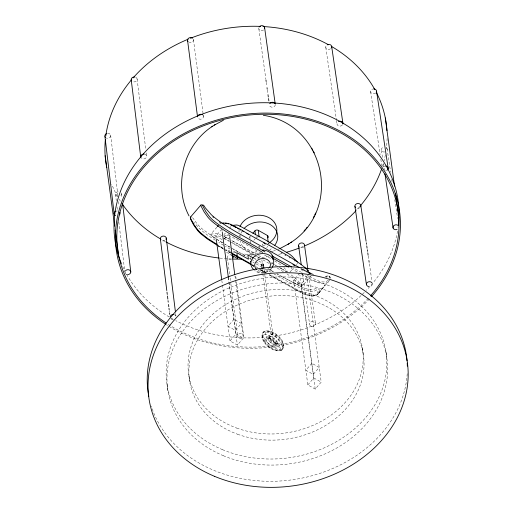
<?xml version="1.0" encoding="UTF-8"?>
<svg xmlns="http://www.w3.org/2000/svg" width="513" height="513" viewBox="0 0 513 513"><rect width="100%" height="100%" fill="white"/><g stroke="black" fill="none" stroke-linecap="round" stroke-linejoin="round"><path stroke-width="0.38" stroke-dasharray="2.56 1.92" d="M329.731 278.059L329.994 277.475A1.077 0.455 40.8 0 0 329.391 276.436A1.077 0.455 40.8 0 0 328.333 276.109A23.598 9.933 40.8 0 1 327.236 276.956L326.332 277.347M329.66 280.194L317.624 294.436L315.348 295.738L312.744 295.924L307.672 294.654L300.624 291.525L269.37 274.365M318.47 293.468L324.973 285.1L317.624 294.436L319.74 291.095A2.27 0.955 40.8 0 0 318.368 288.941A2.27 0.955 40.8 0 0 316.22 288.312C307.216 292.981 297.559 283.407 289.377 280.592M216.159 238.474L215.838 236.102L221.334 229.734M223.886 234.736L225.393 232.992M229.414 228.336L230.921 226.592M224.207 239.116L229.208 233.325L229.632 236.487M249.389 237.84A2.379 1.949 -7.7 0 1 249.844 236.769L251.376 234.999M253.858 240.276L255.384 238.507M256.365 237.372L257.302 236.281M266.734 247.555L267.748 246.375M234.98 276.02L243.374 338.138L237.378 345.082L230.01 340.914L236.006 333.969L228.997 282.124M289.96 272.095L293.474 268.017M296.488 264.528L297.495 263.361M301.67 274.295L307.031 277.328L321.202 382.134L315.206 389.078L307.832 384.91L293.667 280.104L299.663 273.16M315.206 389.078L301.035 284.273L307.031 277.328M307.832 384.91L313.828 377.966L299.874 274.737M216.896 227.201L210.869 234.159L216.082 233.524L221.949 235.454M311.436 275.462L302.381 285.901L296.161 278.796L289.742 273.769M328.384 280.201C321.766 285.465 313.334 277.629 307.075 275.43M271.454 268.748C267.382 273.596 259.495 274.493 254.474 270.608M281.919 349.994C288.909 341.626 271.877 327.217 263.708 331.731C256.615 340.074 273.82 354.521 281.919 349.994L281.695 350.167M317.836 294.225C307.518 301.202 295.078 287.133 285.568 284.17M328.134 282.259C319.253 286.972 309.852 277.251 301.881 274.461M325.691 276.943L326.736 276.141A2.27 0.955 40.8 0 1 328.455 276.462A2.27 0.955 40.8 0 1 330.154 278.315M278.059 249.344L279.296 248.837M324.947 277.129L327.518 275.693L328.955 276M273.519 251.011L275.398 250.357M219.91 223.719L220.68 223.488M270.543 251.921L273.98 250.863M211.183 234.063A1.186 1.039 72.7 0 0 211.253 235.724L216.12 235.217L221.789 237.173M223.892 235.698L227.419 235.467A12.472 5.252 40.8 0 1 228.202 235.595L228.772 235.724A13.21 5.56 40.8 0 1 230.093 236.14L240.963 241.713M255.949 254.371L247.112 254.365L241.373 253.749M247.112 254.365L247.619 254.39M250.754 254.499L251.133 254.512M235.871 252.717L231.78 251.614M230.51 251.235L226.336 249.799M313.693 274.564L301.612 268.613M312.449 274.186L313.058 274.461M301.99 285.401A1.193 0.442 -38.2 0 1 300.612 286.248L299.053 285.517M311.84 273.91L301.516 268.716M310.275 273.775L300.663 268.831M223.174 248.484L217.954 245.868M308.666 272.916L309.788 273.448M298.79 285.388L298.002 285.004M308.448 272.897L300.438 268.806M297.739 284.875L296.95 284.484M223.873 236.378L225.476 237.186M296.681 284.356L294.706 283.362M224.322 236.602L228.99 239.052M224.296 238.398L229.048 240.911M293.622 282.817L276.776 273.685M225.797 237.352L227.714 238.365M228.035 238.532L228.67 238.878M287.787 279.745L280.656 275.847M301.548 272.441L293.744 268.132M231.741 240.546L240.456 245.361M232.767 241.11L237.384 243.656M232.177 242.617L254.711 255.179M297.117 271.845L291.153 268.523M238.583 244.323L244.457 247.593M277.078 273.859L278.867 274.859M283.804 283.048L268.575 274.506M242.091 242.341L250.556 247.093M243.534 247.074L248.145 249.651M254.044 258.366L256.102 259.52M258.847 261.053L262.284 262.977L261.861 259.854M273.846 273.891C285.517 279.906 296.636 287.626 309.39 291.172A24.316 10.234 40.8 0 0 311.173 291.435L312.007 291.48A21.014 8.843 40.8 0 0 313.36 291.397L315.315 290.768A23.598 9.933 40.8 0 0 316.412 289.922A1.077 0.455 40.8 0 1 317.47 290.249A1.077 0.455 40.8 0 1 318.073 291.281C316.81 296.206 311.282 296.738 307.383 294.943C293.692 289.556 281.348 281.214 268.312 274.5M247.888 249.51L251.671 251.633M251.216 251.376L255.833 253.967M270.402 270.107L273.371 271.775M273.801 272.025L267.85 268.665M251.165 247.433L260.578 252.762M271.223 272.416L264.657 268.716M252.127 264.612L254.454 265.926M255.615 266.58L258.103 267.985M251.909 265.08L253.653 266.067M252.518 265.574L253.704 266.234M223.322 238.064L229.516 241.565M230.202 241.956L253.602 255.185M254.288 255.577L259.103 258.296M215.838 236.102L222.539 239.892M293.667 280.104L301.035 284.273M242.893 254.563L247.009 256.891M249.485 258.296L250.857 259.065M251.46 259.411L254.756 261.277M256.077 262.015L260.668 264.618M252.819 262.028L254.14 262.771M256.115 263.887L260.713 266.484M260.751 269.492L266.055 272.493M265.92 273.006L257.968 268.504M259.668 269.614L265.862 273.115M226.528 252.306L230.677 254.653M236.006 333.969L243.374 338.138M313.828 377.966L321.202 382.134M238.776 252.216L244.945 255.718M264.451 254.961L270.614 258.488M258.61 255.545L262.528 257.776M257.276 256.635L259.328 257.802M262.913 259.847L269.069 263.368M236.012 250.645L240.251 253.069M237.615 251.569L231.03 247.779M235.679 252.306L232.569 250.524M271.242 262.765L273.115 263.842M233.197 249.036L234.98 250.062M231.004 252.627L225.483 249.44M230.767 253.089L225.81 250.235M230.157 252.883L224.72 249.741M274.365 264.561L275.866 265.433M275.609 265.279L277.834 266.568M230.465 247.452L225.297 244.438M230.183 249.145L225.406 246.362M277.283 268.107L283.599 271.813M229.625 246.977L224.861 244.188M224.066 249.369L218.076 245.849M279.47 267.523L281.336 268.613M223.033 248.625L220.789 247.311M279.803 267.715L282.592 269.351M222.68 247.811L218.172 245.15M281.541 268.735L286.594 271.762M283.009 269.594L283.849 270.094M218.544 245.984L219.667 246.65M274.712 260.886L280.617 264.708A13.21 5.56 40.8 0 1 281.695 265.554M223.61 245.304L218.859 242.45M284.273 270.345L284.689 270.595M222.482 242.771L217.236 239.571M222.706 242.899L217.3 239.603M285.113 270.851L286.799 271.884M286.966 273.871L294.282 279.213L300.612 286.248M215.563 238.507L214.216 237.654M215.377 240.296L206.976 234.723L200.698 229.721A24.637 10.369 40.8 0 1 199.185 228.323L193.67 221.994M214.934 238.128L211.26 235.724M213.947 237.481L201.769 228.561A23.425 9.856 40.8 0 1 200.333 227.227L198.961 225.861A19.924 8.381 40.8 0 1 196.825 223.469L193.568 218.878A2.27 0.955 40.8 0 0 191.753 217.294M328.916 275.975L330.103 277.046L330.494 278.264M283.856 267.504L287.71 271.775M306.165 269.306L310.205 273.916M306.851 269.216L310.795 273.814M306.998 269.216L310.769 273.596M387.078 148.725L390.65 172.355M391.72 179.454L392.195 182.602M394.786 199.743L397.626 218.544M381.396 150.399L382.467 157.485M383.416 163.782L384.365 170.079M370.604 91.564L380.114 154.631M380.826 159.312L381.768 165.552M368.238 255.987L368.924 260.668M369.386 263.791L371.854 280.585M325.793 47.408L336.342 119.491M336.457 120.273L337.022 124.159M307.928 269.652L308.679 275.013M308.781 275.776L315.495 323.754M301.779 268.53L302.529 273.891M302.638 274.654L309.557 324.062M258.873 28.94L265.856 79.246M266.285 82.304L266.811 86.126M267.35 90.006L267.889 93.885M385.904 351.418L386.725 357.465M362.332 347.622L363.166 353.784M268.472 242.995L268.588 243.874M263.022 246.246L262.727 244.047A2.379 1.949 -7.7 0 1 260.925 244.919M263.381 248.895L263.438 249.331M264.022 269.165L264.74 274.513M264.843 275.276L272.775 333.925M259.642 246.362L259.879 248.125M262.258 269.472L271.011 334.226M250.645 241.681L250.761 242.566M249.844 236.769L250.088 238.526M250.504 241.61L250.62 242.495M221.834 229.157L222.155 231.53M228.356 277.386L228.888 281.336M228.234 277.43L237.378 345.082M221.821 280.374L222.36 284.33M222.462 285.119L230.01 340.914M188.925 375.766L189.759 381.928M167.046 384.519L167.866 390.566M235.788 276.398L236.095 278.694M236.499 281.759L243.521 335.117M227.477 258.097L229.895 276.494M230.1 278.027L230.703 282.625M230.805 283.394L237.827 336.752M193.472 39.841L203.167 114.245M203.27 115.027L203.475 116.586M175.626 313.43L176.004 316.495M169.277 310.589L169.47 312.122M137.106 78.97L145.827 149.783M146.211 152.906L146.596 156.035M121.44 193.863L121.914 197.819M110.648 135.028L117.939 196.075M118.593 201.577L119.157 206.297M115.502 194.235L116.259 200.564M117.015 206.893L117.49 210.849M118.817 221.943L124.858 272.288M268.915 243.034A18.968 15.537 -7.7 0 1 267.908 243.63M265.734 244.682A18.968 15.537 -7.7 0 1 262.746 245.689M259.552 246.285A18.968 15.537 -7.7 0 1 258.251 246.394M240.007 236.589A18.968 15.537 -7.7 0 1 239.488 235.082M239.02 231.914A18.968 15.537 -7.7 0 1 239.09 230.305M271.204 248.831A18.968 15.537 -7.7 0 1 269.825 249.786M258.514 253.172A18.968 15.537 -7.7 0 1 240.398 241.835M240.071 236.519A18.968 15.537 -7.7 0 1 240.27 235.448M240.924 233.383A18.968 15.537 -7.7 0 1 241.873 231.44M269.21 243.726A2.379 1.949 -7.7 0 1 269.203 244.323M256.756 237.288A2.379 1.949 -7.7 0 1 257.693 237.044M249.53 238.622A2.379 1.949 -7.7 0 1 249.459 238.436M369.398 298.944A142.941 117.086 -7.7 0 1 166.526 324.819M398.242 226.438A142.941 117.086 -7.7 0 1 398.03 227.996M397.53 231.113A142.941 117.086 -7.7 0 1 366.41 290.268M364.243 292.481A142.941 117.086 -7.7 0 1 175.779 320.651M173.093 319.201A142.941 117.086 -7.7 0 1 121.716 264.375M330.532 48.761A2.975 2.45 -8.3 0 1 326.646 48.748A2.975 2.45 -8.3 0 1 326.339 45.548M342.344 125.018A2.975 2.437 -7.7 0 1 338.317 125.775A2.975 2.437 -7.7 0 1 337.407 122.536M375.67 92.975A2.975 2.443 -8.6 0 1 371.046 92.763A2.975 2.443 -8.6 0 1 372.637 89.07M386.661 170.585A2.975 2.437 -7.7 0 1 385.526 170.938M382.865 167.116A2.975 2.437 -7.7 0 1 384.885 166.097M386.129 147.584A2.975 2.437 -8.6 0 1 386.699 150.803M384.724 151.944A2.975 2.437 -8.6 0 1 381.294 149.995A2.975 2.437 -8.6 0 1 384.032 147.135M359.677 207.778A2.975 2.43 -8.4 0 1 356.567 208.188M372.335 284.106A2.975 2.437 -7.7 0 1 370.085 286.466M303.831 246.791A2.975 2.424 -8 0 1 300.163 247.587M231.376 259.507A2.975 2.424 -7.5 0 1 227.362 257.603A2.975 2.424 -7.5 0 1 230.921 254.878M164.885 240.501A2.975 2.424 -7.1 0 1 161.55 240.526M173.227 319.419A2.975 2.437 -7.7 0 1 170.861 318.714M174.317 314.713A2.975 2.437 -7.7 0 1 175.869 316.046M121.19 192.965A2.975 2.437 -6.8 0 1 119.895 196.133M117.381 196.357A2.975 2.437 -6.8 0 1 115.656 193.382A2.975 2.437 -6.8 0 1 119.266 191.663M127.006 274.519A2.975 2.437 -7.7 0 1 124.903 271.819M107.595 133.399A2.975 2.443 -6.8 0 1 110.705 136.234A2.975 2.443 -6.8 0 1 106.403 138.048M117.394 210.958A2.975 2.437 -7.7 0 1 117.695 210.984M135.932 77.418A2.975 2.45 -7 0 1 136.631 80.733A2.975 2.45 -7 0 1 132.623 81.618M144.91 154.253A2.975 2.437 -7.7 0 1 146.134 157.767A2.975 2.437 -7.7 0 1 141.665 158.421M193.324 39.142A2.975 2.456 -7.4 0 1 192.433 41.822A2.975 2.456 -7.4 0 1 189.143 42.278M203.225 115.649A2.975 2.437 -7.7 0 1 201.41 119.035A2.975 2.437 -7.7 0 1 197.601 117.374M263.567 29.959A2.975 2.456 -7.9 0 1 260.399 30.376A2.975 2.456 -7.9 0 1 258.751 28.189M275.321 104.614A2.975 2.437 -7.7 0 1 272.172 107.166A2.975 2.437 -7.7 0 1 269.402 104.569M387.103 138.536A141.524 115.932 -7.7 0 1 386.347 148.744M385.359 154.913A141.524 115.932 -7.7 0 1 384.032 160.851M383.23 163.801A141.524 115.932 -7.7 0 1 382.339 166.738M359.934 206.309A141.524 115.932 -7.7 0 1 356.4 210.279M303.093 246.529A141.524 115.932 -7.7 0 1 300.131 247.702M281.124 253.775A141.524 115.932 -7.7 0 1 278.027 254.531M268.774 256.449A141.524 115.932 -7.7 0 1 254.916 258.347M231.414 258.988A141.524 115.932 -7.7 0 1 219.853 258.103M165.41 241.674A141.524 115.932 -7.7 0 1 161.409 239.468M120.363 201.122A141.524 115.932 -7.7 0 1 119.144 199.153M117.592 196.511A141.524 115.932 -7.7 0 1 111.654 184.103M368.296 298.271A141.524 115.932 -7.7 0 1 167.437 323.889M268.716 268.799A7.913 6.483 -7.7 0 1 257.943 270.486M271.576 268.081A11.491 9.414 -7.7 0 1 255.121 270.652M272.506 262.457A11.491 9.414 -7.7 0 1 271.428 264.246M253.768 266.606A11.491 9.414 -7.7 0 1 252.319 265.227M250.382 259.45A11.491 9.414 -7.7 0 1 250.761 257.552M251.614 255.698A11.491 9.414 -7.7 0 1 257.314 251.056M407.194 373.695A130.456 106.864 -7.7 0 1 290.32 480.046A130.456 106.864 -7.7 0 1 151.303 406.168M220.25 223.617A1.193 1.045 72.7 0 1 220.564 223.373M269.626 336.611L269.601 337.214L269.716 336.804L268.325 338.407L268.748 338.214L268.158 338.33L270.736 338.946L273.474 340.927L275.558 343.46L276 345.114L276.026 344.518L275.904 344.928L277.283 343.325L276.879 343.511L277.462 343.396L275.455 343.101L275.847 343.229L272.127 340.779L270.062 338.272L269.626 336.611M234.018 319.285L228.022 326.23L235.396 330.398L241.392 323.453L234.018 319.285M311.846 363.281L305.851 370.226L313.219 374.394L319.214 367.449L311.846 363.281M311.327 326.197A2.975 2.437 -7.7 0 0 315.476 323.511A2.975 2.437 -7.7 0 0 310.769 322.01A2.975 2.437 -7.7 0 0 311.327 326.197M239.43 338.208A2.975 2.437 -7.7 0 0 243.63 335.585A2.975 2.437 -7.7 0 0 238.968 334.008A2.975 2.437 -7.7 0 0 239.43 338.208M270.043 338.631A6.663 2.802 40.8 0 0 279.245 343.601A6.663 2.802 40.8 0 0 273.57 335.271A6.663 2.802 40.8 0 0 270.043 338.631M270.12 339.997A4.873 2.052 40.8 0 0 276.86 343.639A4.873 2.052 40.8 0 0 272.704 337.541A4.873 2.052 40.8 0 0 270.12 339.997M269.299 340.946A4.873 2.052 40.8 0 0 276.039 344.589A4.873 2.052 40.8 0 0 271.884 338.49A4.873 2.052 40.8 0 0 269.299 340.946M267.376 338.509A11.1 4.668 40.8 0 0 282.65 346.455A11.1 4.668 40.8 0 0 272.82 332.527A11.1 4.668 40.8 0 0 267.376 338.509M267.106 342.03A6.663 2.802 40.8 0 0 276.308 347.006A6.663 2.802 40.8 0 0 270.633 338.67A6.663 2.802 40.8 0 0 267.106 342.03M264.439 341.915A11.1 4.668 40.8 0 0 279.713 349.853A11.1 4.668 40.8 0 0 269.883 335.925A11.1 4.668 40.8 0 0 264.439 341.915M264.387 340.581A12.883 5.425 40.8 0 0 282.118 349.802A12.883 5.425 40.8 0 0 270.704 333.63A12.883 5.425 40.8 0 0 264.387 340.581M265.208 339.632A12.883 5.425 40.8 0 0 282.939 348.853A12.883 5.425 40.8 0 0 271.524 332.68A12.883 5.425 40.8 0 0 265.208 339.632M223.322 455.704A110.68 90.666 -7.7 0 0 387.636 368.033A110.68 90.666 -7.7 0 0 220.93 298.322A110.68 90.666 -7.7 0 0 223.322 455.704M222.501 449.651A110.68 90.666 -7.7 0 0 386.821 361.979A110.68 90.666 -7.7 0 0 220.109 292.269A110.68 90.666 -7.7 0 0 222.501 449.651M236.769 428.092A87.851 71.961 -7.7 0 0 363.044 353.245A87.851 71.961 -7.7 0 0 227.073 303.76A87.851 71.961 -7.7 0 0 236.769 428.092M237.602 434.248A87.851 71.961 -7.7 0 0 363.877 359.401A87.851 71.961 -7.7 0 0 227.907 309.916A87.851 71.961 -7.7 0 0 237.602 434.248M271.486 334.745A0.891 0.731 -7.7 0 0 272.781 334.001A0.891 0.731 -7.7 0 0 271.415 333.476A0.891 0.731 -7.7 0 0 271.486 334.745"/><path stroke-width="0.77" d="M290.589 242.687C343.306 209.009 324.812 124.518 263.355 115.297M313.321 217.788L314.18 216.044M314.79 214.8L315.681 212.998M304.087 230.965L305.126 229.715M306.037 228.612L307.12 227.304M190.394 217.211L200.91 205.033M252.903 233.229L254.942 230.869A2.379 1.949 -7.7 0 1 258.257 230.311L267.318 235.435A2.379 1.949 -7.7 0 1 268.043 237.833M217.397 226.618L218.403 225.457M212.709 126.172C183.718 144.621 173.028 185.584 189.034 215.935M214.344 125.114L223.386 120.266M279.918 248.581L288.966 243.733M211.715 126.82L215.255 124.518M288.043 244.335L291.602 242.027M222.379 223.463C229.253 221.719 235.223 227.124 241.097 229.709C262.393 243.091 286.722 252.396 306.19 268.536M231.921 225.425L236.461 224.995A12.472 5.252 40.8 0 1 237.243 225.117A14.12 5.944 40.8 0 1 238.128 225.335A13.21 5.56 40.8 0 1 239.135 225.669L264.304 239.27L289.659 254.236A13.21 5.56 40.8 0 1 291.083 255.365L291.705 255.91A12.472 5.252 40.8 0 1 292.583 256.724L297.354 262.015M221.808 223.206L223.848 223.008M225.483 223.129L226.778 223.399M228.093 223.809L228.477 223.95M230.484 224.784L230.933 224.989M231.607 225.303L232.056 225.515M235.698 227.362L236.115 227.58M235.499 227.246L236.012 227.516M299.137 267.453L254.198 242.245C240.122 233.877 225.175 226.566 212.619 215.915A24.637 10.369 40.8 0 1 211.106 214.511L205.598 208.182A23.611 9.933 40.8 0 1 204.071 205.854A1.077 0.455 40.8 0 0 202.936 204.944A1.077 0.455 40.8 0 0 202.539 205.412L205.713 211.394L209.381 216.499A17.57 7.394 40.8 0 0 212.831 220.039C228.561 233.101 247.773 241.148 264.997 251.928M237.551 228.343L238.064 228.618M238.609 228.92L239.09 229.176M240.122 229.741L240.635 230.023M292.949 264.657L294.738 265.638M242.181 230.869L242.7 231.151M243.213 231.434L243.726 231.722M246.824 233.428L247.337 233.716M247.856 234.005L248.369 234.287M291.762 267.023L271.877 255.82M253.358 257.981L247.862 254.91L248.446 259.219L236.788 252.627L237.59 258.565L232.062 255.436M263.342 242.662L264.881 243.528M288.505 267.042L271.928 257.686M262.643 252.441C245.798 241.937 227.054 234.024 211.741 221.193A18.872 7.945 40.8 0 1 208.054 217.403L204.2 212.042L200.949 205.925A2.27 0.955 40.8 0 1 201.782 204.931M250.966 263.958L231.555 252.941M251.332 264.753L232.421 254.031M281.425 252.98L281.945 253.275M285.048 255.064L285.568 255.365M289.55 257.686L289.871 257.872M217.422 245.317L207.56 239.09L200.904 233.857A17.57 7.394 40.8 0 1 197.454 230.311L193.786 225.207L190.612 219.224A1.077 0.455 40.8 0 1 190.573 218.839M217.044 244.47L207.573 238.41L201.224 233.37A18.872 7.945 40.8 0 1 197.537 229.58L193.69 224.219L190.438 218.102A2.27 0.955 40.8 0 1 191.125 217.07M294.706 260.745L295.033 260.944M219.551 222.052L220.16 222.475M212.863 216.896L213.453 217.403M311.686 148.199L312.68 149.982M313.276 151.085L314.283 152.9M376.536 91.134L388.174 168.36M384.962 174.022L393.125 228.067M360.799 205.418L366.07 241.232M366.295 242.758L366.513 244.284M366.744 245.842L367.09 248.183M367.321 249.748L367.545 251.306M367.776 252.864L368.122 255.205M368.924 260.668L369.155 262.226M331.655 46.382L342.896 123.178M354.938 206.45L366.429 284.619M304.498 245.156L307.819 268.889M298.566 245.567L301.246 264.702M264.561 27.285L275.096 103.119M265.965 80.009L266.176 81.541M267.029 87.678L267.247 89.23M267.998 94.661L268.325 96.995M268.536 98.547L268.863 100.875M385.308 117.977L394.523 186.148M395.491 193.286L398.781 217.672M267.318 235.435L268.209 242.04M263.4 264.586L263.913 268.402M258.257 230.311L259.155 236.923M261.636 264.888L262.156 268.703M254.942 230.869L255.474 234.832M229.741 237.282L234.762 274.436M222.264 232.318L228.356 277.386M216.268 239.263L221.719 279.585M105.159 155.708L114.694 226.265M115.233 230.228L118.625 255.41M187.54 40.226L197.434 116.124M166.25 238.006L175.433 311.904M160.377 238.994L166.789 290.531M166.981 292.096L167.27 294.449M167.469 296.014L167.854 299.111M168.04 300.644L168.232 302.17M168.52 304.466L168.803 306.761M168.995 308.294L169.181 309.826M169.566 312.885L169.752 314.418M131.232 79.957L140.729 157.016M122.575 203.36L130.789 271.98M104.953 136.644L114.213 214.216M240.007 226.637A18.968 15.537 -7.7 0 1 268.966 217.679A18.968 15.537 -7.7 0 1 269.383 242.732M244.124 228.432A18.968 15.537 -7.7 0 1 270.024 224.508A18.968 15.537 -7.7 0 1 274.609 245.496M232.434 225.675A74.532 31.37 40.8 0 1 234.986 226.977M202.43 205.206A2.27 0.955 40.8 0 1 202.776 205.418M165.885 324.402A142.941 117.086 -7.7 0 1 147.487 161.306A142.941 117.086 -7.7 0 1 346.038 134.521A142.941 117.086 -7.7 0 1 371.463 296.668M121.408 263.637A142.941 117.086 -7.7 0 1 240.026 104.402A142.941 117.086 -7.7 0 1 398.428 224.874M327.153 44.881A2.975 2.45 -8.3 0 1 330.712 44.977A2.975 2.45 -8.3 0 1 331.392 47.85M338.445 121.626A2.975 2.437 -7.7 0 1 341.722 121.619A2.975 2.437 -7.7 0 1 342.844 124.114M373.47 88.903A2.975 2.443 -8.6 0 1 376.33 92.116M385.462 166.071A2.975 2.437 -7.7 0 1 387.982 167.527A2.975 2.437 -7.7 0 1 387.36 170.111M397.081 229.471A2.975 2.437 -7.7 0 1 393.291 228.426A2.975 2.437 -7.7 0 1 394.516 225.181A2.975 2.437 -7.7 0 1 398.46 225.81M355.701 207.701A2.975 2.43 -8.4 0 1 355.599 204.475A2.975 2.43 -8.4 0 1 359.485 203.815A2.975 2.43 -8.4 0 1 360.536 206.874M368.95 286.568A2.975 2.437 -7.7 0 1 366.981 282.778A2.975 2.437 -7.7 0 1 372.053 282.971M299.073 246.836A2.975 2.424 -8 0 1 301.06 242.982A2.975 2.424 -8 0 1 304.389 245.881M231.722 255.076A2.975 2.424 -7.5 0 1 233.159 257.866M160.793 239.892A2.975 2.424 -7.1 0 1 163.16 236.076A2.975 2.424 -7.1 0 1 165.981 239.456M170.13 316.771A2.975 2.437 -7.7 0 1 173.766 314.578M125.486 270.729A2.975 2.437 -7.7 0 1 130.546 271.037A2.975 2.437 -7.7 0 1 127.57 274.583M105.479 137.452A2.975 2.443 -6.8 0 1 106.742 133.592M119.811 212.363A2.975 2.437 -7.7 0 1 119.317 214.889M115.605 215.595A2.975 2.437 -7.7 0 1 114.11 213.254A2.975 2.437 -7.7 0 1 116.22 211.093M131.649 80.862A2.975 2.45 -7 0 1 131.777 78.098A2.975 2.45 -7 0 1 134.932 77.059M141.107 157.882A2.975 2.437 -7.7 0 1 141.274 155.176A2.975 2.437 -7.7 0 1 144.358 154.118M188.047 41.515A2.975 2.456 -7.4 0 1 188.611 38.218A2.975 2.456 -7.4 0 1 192.599 38.206M197.55 116.663A2.975 2.437 -7.7 0 1 199.454 114.502A2.975 2.437 -7.7 0 1 202.552 114.88M264.625 28.478A2.975 2.456 -7.9 0 1 264.561 28.702M259.097 27.074A2.975 2.456 -7.9 0 1 262.053 25.65A2.975 2.456 -7.9 0 1 264.586 27.343M269.767 103.632A2.975 2.437 -7.7 0 1 272.692 102.273A2.975 2.437 -7.7 0 1 275.205 103.902M381.608 168.931A141.524 115.932 -7.7 0 1 360.421 205.732M355.881 210.837A141.524 115.932 -7.7 0 1 305.299 245.612M299.38 247.991A141.524 115.932 -7.7 0 1 286.51 252.3M241.559 259.11A141.524 115.932 -7.7 0 1 232.953 259.046M219.077 258.013A141.524 115.932 -7.7 0 1 166.084 242.027M160.749 239.084A141.524 115.932 -7.7 0 1 122.068 203.706M106.762 167.571A141.524 115.932 -7.7 0 1 105.351 139.741M105.793 135.874A141.524 115.932 -7.7 0 1 131.617 79.662M133.091 77.944A141.524 115.932 -7.7 0 1 188.207 39.174M190.426 38.276A141.524 115.932 -7.7 0 1 260.623 26.407M262.925 26.522A141.524 115.932 -7.7 0 1 328.621 44.798M331.289 46.311A141.524 115.932 -7.7 0 1 374.817 89.551M376.606 92.911A141.524 115.932 -7.7 0 1 386.949 130.693M166.161 323.055A141.524 115.932 -7.7 0 1 148.93 161.621A141.524 115.932 -7.7 0 1 345.384 135.605A141.524 115.932 -7.7 0 1 370.341 296.014M256.737 269.658A7.913 6.483 -7.7 0 1 256.571 261.034A7.913 6.483 -7.7 0 1 266.946 259.411A7.913 6.483 -7.7 0 1 269.588 267.645M253.839 269.723A11.491 9.414 -7.7 0 1 253.717 257.084A11.491 9.414 -7.7 0 1 268.979 255.019A11.491 9.414 -7.7 0 1 272.211 267.247M262.534 250.088A11.491 9.414 -7.7 0 1 273.249 259.623M250.652 262.124A11.491 9.414 -7.7 0 1 250.459 261.271M407.207 363.095A130.456 106.864 -7.7 0 1 407.335 366.16M148.808 396.318A130.456 106.864 -7.7 0 1 262.611 268.132A130.456 106.864 -7.7 0 1 407.046 360.806M262.06 265.381A0.891 0.731 -7.7 0 1 261.861 264.272A0.891 0.731 -7.7 0 1 263.233 264.266A0.891 0.731 -7.7 0 1 262.913 265.375M214.485 476.308A130.456 106.864 -7.7 0 0 408.168 372.977A130.456 106.864 -7.7 0 0 211.67 290.807A130.456 106.864 -7.7 0 0 214.485 476.308"/></g></svg>
